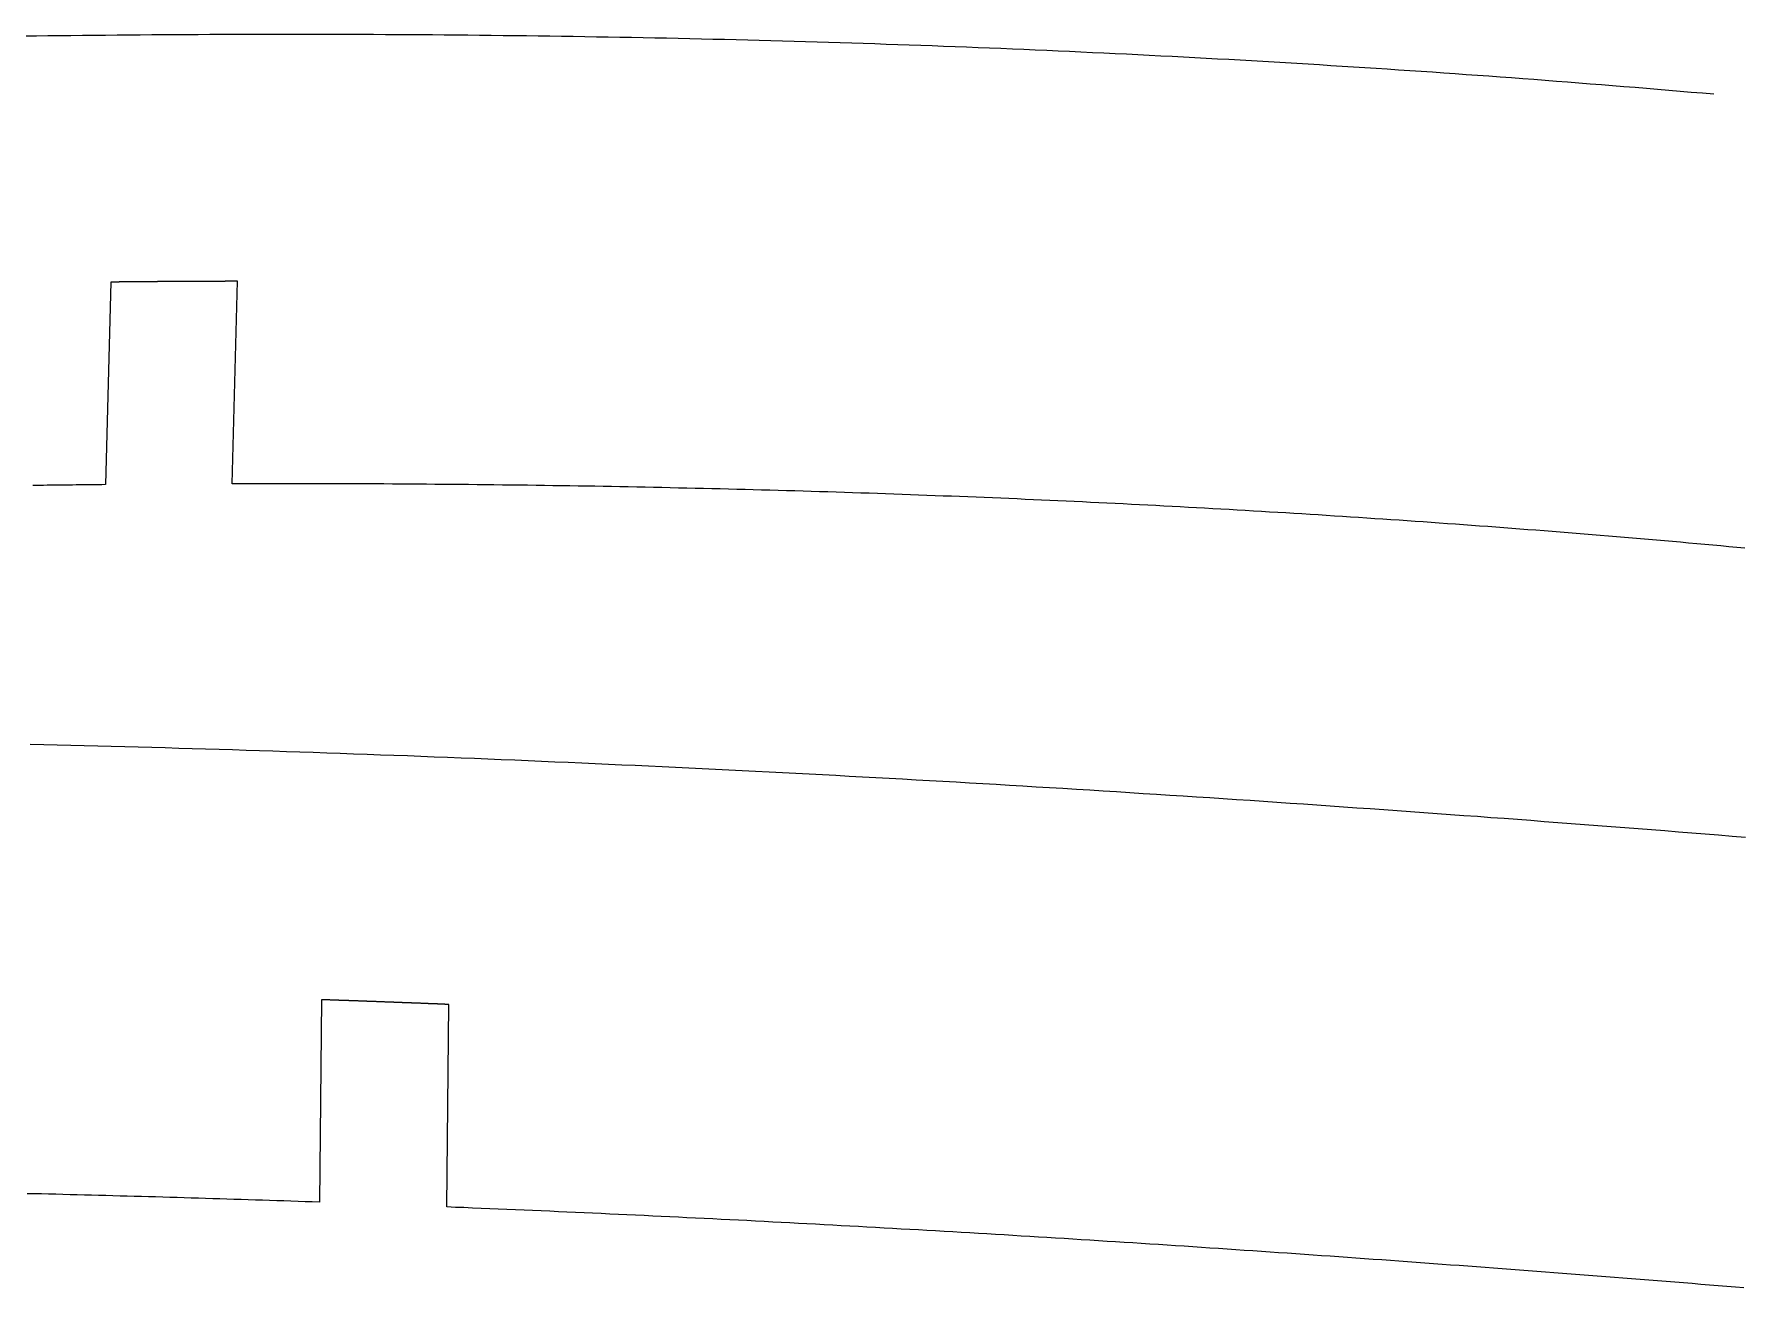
# Model space of a CAD drawing. Extents: x -513 to 387, y 75 to 375.
# Drawn here: x 238.53 to 272.19, y 145.76 to 170.52 of the extents above; entities that cross this region are included whole.
import ezdxf

# ---------------------------------------------------------------- set-up
doc = ezdxf.new("R2010")
doc.units = 0
doc.layers.get('0').update_dxf_attribs({"linetype": 'CONTINUOUS'})

msp = doc.modelspace()

# ---------------------------------------------------------------- linework, layer by layer
for p, q in [((242.44, 161.637), (242.545, 165.637)), ((240.042, 165.622), (239.936, 161.621)), ((244.203, 151.45), (244.16, 147.451)), ((246.675, 147.356), (246.718, 151.356))]:
    msp.add_line(p, q)
for points in [[(238.347, 170.483, 0), (238.574, 170.486, 0), (238.8, 170.489, 0), (239.027, 170.491, 0), (239.254, 170.494, 0), (239.482, 170.496, 0), (239.709, 170.499, 0), (239.937, 170.501, 0), (240.165, 170.503, 0), (240.393, 170.505, 0), (240.621, 170.507, 0), (240.85, 170.509, 0), (241.079, 170.51, 0), (241.308, 170.512, 0), (241.537, 170.513, 0), (241.766, 170.514, 0), (241.996, 170.515, 0), (242.226, 170.516, 0), (242.456, 170.517, 0), (242.686, 170.518, 0), (242.916, 170.518, 0), (243.147, 170.518, 0), (243.377, 170.519, 0), (243.608, 170.519, 0), (243.839, 170.519, 0), (244.071, 170.518, 0), (244.302, 170.518, 0), (244.534, 170.517, 0), (244.766, 170.517, 0), (244.998, 170.516, 0), (245.23, 170.515, 0), (245.463, 170.514, 0), (245.695, 170.513, 0), (245.928, 170.511, 0), (246.161, 170.51, 0), (246.394, 170.508, 0), (246.626, 170.506, 0), (246.859, 170.504, 0), (247.091, 170.502, 0), (247.323, 170.499, 0), (247.555, 170.497, 0), (247.787, 170.494, 0), (248.018, 170.492, 0), (248.25, 170.489, 0), (248.481, 170.486, 0), (248.712, 170.482, 0), (248.943, 170.479, 0), (249.174, 170.476, 0), (249.405, 170.472, 0), (249.635, 170.468, 0), (249.866, 170.464, 0), (250.096, 170.46, 0), (250.326, 170.456, 0), (250.556, 170.451, 0), (250.786, 170.447, 0), (251.015, 170.442, 0), (251.245, 170.437, 0), (251.474, 170.432, 0), (251.704, 170.427, 0), (251.933, 170.421, 0), (252.162, 170.416, 0), (252.391, 170.41, 0), (252.619, 170.405, 0), (252.848, 170.399, 0), (253.076, 170.392, 0), (253.305, 170.386, 0), (253.533, 170.38, 0), (253.761, 170.373, 0), (253.989, 170.366, 0), (254.217, 170.36, 0), (254.444, 170.353, 0), (254.672, 170.345, 0), (254.899, 170.338, 0), (255.127, 170.331, 0), (255.354, 170.323, 0), (255.581, 170.315, 0), (255.808, 170.307, 0), (256.035, 170.299, 0), (256.261, 170.291, 0), (256.488, 170.282, 0), (256.714, 170.274, 0), (256.941, 170.265, 0), (257.167, 170.256, 0), (257.393, 170.247, 0), (257.619, 170.238, 0), (257.845, 170.228, 0), (258.071, 170.219, 0), (258.297, 170.209, 0), (258.523, 170.199, 0), (258.748, 170.189, 0), (258.974, 170.179, 0), (259.199, 170.169, 0), (259.424, 170.158, 0), (259.649, 170.148, 0), (259.874, 170.137, 0), (260.099, 170.126, 0), (260.324, 170.115, 0), (260.549, 170.104, 0), (260.774, 170.092, 0), (260.998, 170.081, 0), (261.223, 170.069, 0), (261.447, 170.057, 0), (261.671, 170.045, 0), (261.896, 170.033, 0), (262.12, 170.021, 0), (262.344, 170.008, 0), (262.568, 169.995, 0), (262.792, 169.983, 0), (263.015, 169.97, 0), (263.239, 169.956, 0), (263.463, 169.943, 0), (263.686, 169.93, 0), (263.91, 169.916, 0), (264.133, 169.902, 0), (264.357, 169.888, 0), (264.58, 169.874, 0), (264.803, 169.86, 0), (265.026, 169.845, 0), (265.249, 169.831, 0), (265.472, 169.816, 0), (265.695, 169.801, 0), (265.918, 169.786, 0), (266.141, 169.771, 0), (266.364, 169.755, 0), (266.587, 169.74, 0), (266.809, 169.724, 0), (267.032, 169.708, 0), (267.254, 169.692, 0), (267.477, 169.676, 0), (267.699, 169.659, 0), (267.922, 169.643, 0), (268.144, 169.626, 0), (268.366, 169.609, 0), (268.588, 169.592, 0), (268.81, 169.575, 0), (269.033, 169.558, 0), (269.255, 169.54, 0), (269.477, 169.522, 0), (269.699, 169.505, 0), (269.92, 169.487, 0), (270.142, 169.468, 0), (270.364, 169.45, 0), (270.586, 169.431, 0), (270.808, 169.413, 0), (271.029, 169.394, 0), (271.251, 169.375, 0), (271.473, 169.356, 0), (271.694, 169.336, 0)], [(242.545, 165.637, 0), (242.537, 165.637, 0), (242.53, 165.637, 0), (242.522, 165.637, 0), (242.514, 165.637, 0), (242.506, 165.637, 0), (242.498, 165.637, 0), (242.49, 165.637, 0), (242.482, 165.637, 0), (242.474, 165.637, 0), (242.467, 165.637, 0), (242.459, 165.637, 0), (242.451, 165.637, 0), (242.443, 165.637, 0), (242.435, 165.637, 0), (242.427, 165.637, 0), (242.419, 165.637, 0), (242.411, 165.637, 0), (242.404, 165.637, 0), (242.396, 165.637, 0), (242.388, 165.637, 0), (242.38, 165.637, 0), (242.372, 165.637, 0), (242.364, 165.637, 0), (242.356, 165.637, 0), (242.348, 165.637, 0), (242.34, 165.637, 0), (242.333, 165.637, 0), (242.325, 165.637, 0), (242.317, 165.637, 0), (242.309, 165.637, 0), (242.301, 165.637, 0), (242.293, 165.636, 0), (242.285, 165.636, 0), (242.277, 165.636, 0), (242.27, 165.636, 0), (242.262, 165.636, 0), (242.254, 165.636, 0), (242.246, 165.636, 0), (242.238, 165.636, 0), (242.23, 165.636, 0), (242.222, 165.636, 0), (242.214, 165.636, 0), (242.207, 165.636, 0), (242.199, 165.636, 0), (242.191, 165.636, 0), (242.183, 165.636, 0), (242.175, 165.636, 0), (242.167, 165.636, 0), (242.159, 165.636, 0), (242.152, 165.636, 0), (242.144, 165.636, 0), (242.136, 165.636, 0), (242.128, 165.636, 0), (242.12, 165.636, 0), (242.112, 165.636, 0), (242.104, 165.636, 0), (242.096, 165.636, 0), (242.089, 165.636, 0), (242.081, 165.636, 0), (242.073, 165.636, 0), (242.065, 165.636, 0), (242.057, 165.636, 0), (242.049, 165.636, 0), (242.041, 165.636, 0), (242.033, 165.636, 0), (242.026, 165.635, 0), (242.018, 165.635, 0), (242.01, 165.635, 0), (242.002, 165.635, 0), (241.994, 165.635, 0), (241.986, 165.635, 0), (241.978, 165.635, 0), (241.971, 165.635, 0), (241.963, 165.635, 0), (241.955, 165.635, 0), (241.947, 165.635, 0), (241.939, 165.635, 0), (241.931, 165.635, 0), (241.923, 165.635, 0), (241.915, 165.635, 0), (241.908, 165.635, 0), (241.9, 165.635, 0), (241.892, 165.635, 0), (241.884, 165.635, 0), (241.876, 165.635, 0), (241.868, 165.635, 0), (241.86, 165.635, 0), (241.853, 165.635, 0), (241.845, 165.635, 0), (241.837, 165.635, 0), (241.829, 165.635, 0), (241.821, 165.635, 0), (241.813, 165.635, 0), (241.805, 165.634, 0), (241.798, 165.634, 0), (241.79, 165.634, 0), (241.782, 165.634, 0), (241.774, 165.634, 0), (241.766, 165.634, 0), (241.758, 165.634, 0), (241.75, 165.634, 0), (241.742, 165.634, 0), (241.735, 165.634, 0), (241.727, 165.634, 0), (241.719, 165.634, 0), (241.711, 165.634, 0), (241.703, 165.634, 0), (241.695, 165.634, 0), (241.687, 165.634, 0), (241.68, 165.634, 0), (241.672, 165.634, 0), (241.664, 165.634, 0), (241.656, 165.634, 0), (241.648, 165.634, 0), (241.64, 165.634, 0), (241.632, 165.634, 0), (241.625, 165.634, 0), (241.617, 165.634, 0), (241.609, 165.633, 0), (241.601, 165.633, 0), (241.593, 165.633, 0), (241.585, 165.633, 0), (241.577, 165.633, 0), (241.57, 165.633, 0), (241.562, 165.633, 0), (241.554, 165.633, 0), (241.546, 165.633, 0), (241.538, 165.633, 0), (241.53, 165.633, 0), (241.522, 165.633, 0), (241.515, 165.633, 0), (241.507, 165.633, 0), (241.499, 165.633, 0), (241.491, 165.633, 0), (241.483, 165.633, 0), (241.475, 165.633, 0), (241.468, 165.633, 0), (241.46, 165.633, 0), (241.452, 165.633, 0), (241.444, 165.633, 0), (241.436, 165.633, 0), (241.428, 165.632, 0), (241.42, 165.632, 0), (241.413, 165.632, 0), (241.405, 165.632, 0), (241.397, 165.632, 0), (241.389, 165.632, 0), (241.381, 165.632, 0), (241.373, 165.632, 0), (241.365, 165.632, 0), (241.358, 165.632, 0), (241.35, 165.632, 0), (241.342, 165.632, 0), (241.334, 165.632, 0), (241.326, 165.632, 0), (241.318, 165.632, 0), (241.311, 165.632, 0), (241.303, 165.632, 0), (241.295, 165.632, 0), (241.287, 165.632, 0), (241.279, 165.632, 0), (241.271, 165.632, 0), (241.263, 165.632, 0), (241.256, 165.631, 0), (241.248, 165.631, 0), (241.24, 165.631, 0), (241.232, 165.631, 0), (241.224, 165.631, 0), (241.216, 165.631, 0), (241.209, 165.631, 0), (241.201, 165.631, 0), (241.193, 165.631, 0), (241.185, 165.631, 0), (241.177, 165.631, 0), (241.169, 165.631, 0), (241.161, 165.631, 0), (241.154, 165.631, 0), (241.146, 165.631, 0), (241.138, 165.631, 0), (241.13, 165.631, 0), (241.122, 165.631, 0), (241.114, 165.631, 0), (241.107, 165.631, 0), (241.099, 165.63, 0), (241.091, 165.63, 0), (241.083, 165.63, 0), (241.075, 165.63, 0), (241.067, 165.63, 0), (241.06, 165.63, 0), (241.052, 165.63, 0), (241.044, 165.63, 0), (241.036, 165.63, 0), (241.028, 165.63, 0), (241.02, 165.63, 0), (241.012, 165.63, 0), (241.005, 165.63, 0), (240.997, 165.63, 0), (240.989, 165.63, 0), (240.981, 165.63, 0), (240.973, 165.63, 0), (240.965, 165.63, 0), (240.958, 165.629, 0), (240.95, 165.629, 0), (240.942, 165.629, 0), (240.934, 165.629, 0), (240.926, 165.629, 0), (240.918, 165.629, 0), (240.911, 165.629, 0), (240.903, 165.629, 0), (240.895, 165.629, 0), (240.887, 165.629, 0), (240.879, 165.629, 0), (240.871, 165.629, 0), (240.864, 165.629, 0), (240.856, 165.629, 0), (240.848, 165.629, 0), (240.84, 165.629, 0), (240.832, 165.629, 0), (240.824, 165.629, 0), (240.817, 165.628, 0), (240.809, 165.628, 0), (240.801, 165.628, 0), (240.793, 165.628, 0), (240.785, 165.628, 0), (240.777, 165.628, 0), (240.77, 165.628, 0), (240.762, 165.628, 0), (240.754, 165.628, 0), (240.746, 165.628, 0), (240.738, 165.628, 0), (240.73, 165.628, 0), (240.723, 165.628, 0), (240.715, 165.628, 0), (240.707, 165.628, 0), (240.699, 165.628, 0), (240.691, 165.628, 0), (240.683, 165.627, 0), (240.676, 165.627, 0), (240.668, 165.627, 0), (240.66, 165.627, 0), (240.652, 165.627, 0), (240.644, 165.627, 0), (240.636, 165.627, 0), (240.629, 165.627, 0), (240.621, 165.627, 0), (240.613, 165.627, 0), (240.605, 165.627, 0), (240.597, 165.627, 0), (240.589, 165.627, 0), (240.582, 165.627, 0), (240.574, 165.627, 0), (240.566, 165.627, 0), (240.558, 165.626, 0), (240.55, 165.626, 0), (240.543, 165.626, 0), (240.535, 165.626, 0), (240.527, 165.626, 0), (240.519, 165.626, 0), (240.511, 165.626, 0), (240.503, 165.626, 0), (240.496, 165.626, 0), (240.488, 165.626, 0), (240.48, 165.626, 0), (240.472, 165.626, 0), (240.464, 165.626, 0), (240.456, 165.626, 0), (240.449, 165.626, 0), (240.441, 165.626, 0), (240.433, 165.625, 0), (240.425, 165.625, 0), (240.417, 165.625, 0), (240.41, 165.625, 0), (240.402, 165.625, 0), (240.394, 165.625, 0), (240.386, 165.625, 0), (240.378, 165.625, 0), (240.37, 165.625, 0), (240.363, 165.625, 0), (240.355, 165.625, 0), (240.347, 165.625, 0), (240.339, 165.625, 0), (240.331, 165.625, 0), (240.323, 165.625, 0), (240.316, 165.624, 0), (240.308, 165.624, 0), (240.3, 165.624, 0), (240.292, 165.624, 0), (240.284, 165.624, 0), (240.277, 165.624, 0), (240.269, 165.624, 0), (240.261, 165.624, 0), (240.253, 165.624, 0), (240.245, 165.624, 0), (240.237, 165.624, 0), (240.23, 165.624, 0), (240.222, 165.624, 0), (240.214, 165.624, 0), (240.206, 165.624, 0), (240.198, 165.623, 0), (240.191, 165.623, 0), (240.183, 165.623, 0), (240.175, 165.623, 0), (240.167, 165.623, 0), (240.159, 165.623, 0), (240.152, 165.623, 0), (240.144, 165.623, 0), (240.136, 165.623, 0), (240.128, 165.623, 0), (240.12, 165.623, 0), (240.112, 165.623, 0), (240.105, 165.623, 0), (240.097, 165.623, 0), (240.089, 165.622, 0), (240.081, 165.622, 0), (240.073, 165.622, 0), (240.066, 165.622, 0), (240.058, 165.622, 0), (240.05, 165.622, 0), (240.042, 165.622, 0)], [(239.936, 161.621, 0), (239.864, 161.62, 0), (239.792, 161.619, 0), (239.72, 161.619, 0), (239.648, 161.618, 0), (239.576, 161.617, 0), (239.504, 161.616, 0), (239.432, 161.616, 0), (239.36, 161.615, 0), (239.288, 161.614, 0), (239.217, 161.613, 0), (239.145, 161.612, 0), (239.073, 161.612, 0), (239.001, 161.611, 0), (238.929, 161.61, 0), (238.857, 161.609, 0), (238.786, 161.608, 0), (238.714, 161.607, 0), (238.642, 161.606, 0), (238.57, 161.605, 0), (238.499, 161.604, 0)], [(272.308, 160.367, 0), (272.15, 160.382, 0), (271.991, 160.396, 0), (271.833, 160.411, 0), (271.675, 160.425, 0), (271.516, 160.439, 0), (271.358, 160.454, 0), (271.199, 160.468, 0), (271.041, 160.482, 0), (270.882, 160.496, 0), (270.724, 160.509, 0), (270.565, 160.523, 0), (270.407, 160.537, 0), (270.248, 160.55, 0), (270.09, 160.564, 0), (269.931, 160.577, 0), (269.773, 160.591, 0), (269.614, 160.604, 0), (269.455, 160.617, 0), (269.297, 160.63, 0), (269.138, 160.643, 0), (268.979, 160.656, 0), (268.82, 160.669, 0), (268.662, 160.681, 0), (268.503, 160.694, 0), (268.344, 160.706, 0), (268.185, 160.719, 0), (268.026, 160.731, 0), (267.867, 160.743, 0), (267.708, 160.756, 0), (267.549, 160.768, 0), (267.39, 160.78, 0), (267.231, 160.792, 0), (267.072, 160.803, 0), (266.913, 160.815, 0), (266.754, 160.827, 0), (266.595, 160.838, 0), (266.436, 160.85, 0), (266.276, 160.861, 0), (266.117, 160.873, 0), (265.958, 160.884, 0), (265.799, 160.895, 0), (265.639, 160.906, 0), (265.48, 160.917, 0), (265.32, 160.928, 0), (265.161, 160.939, 0), (265.001, 160.949, 0), (264.842, 160.96, 0), (264.682, 160.971, 0), (264.523, 160.981, 0), (264.363, 160.991, 0), (264.203, 161.002, 0), (264.043, 161.012, 0), (263.884, 161.022, 0), (263.724, 161.032, 0), (263.564, 161.042, 0), (263.404, 161.052, 0), (263.244, 161.062, 0), (263.084, 161.071, 0), (262.924, 161.081, 0), (262.764, 161.091, 0), (262.604, 161.1, 0), (262.443, 161.109, 0), (262.283, 161.119, 0), (262.123, 161.128, 0), (261.963, 161.137, 0), (261.802, 161.146, 0), (261.642, 161.155, 0), (261.481, 161.164, 0), (261.321, 161.173, 0), (261.16, 161.181, 0), (261, 161.19, 0), (260.839, 161.198, 0), (260.678, 161.207, 0), (260.517, 161.215, 0), (260.357, 161.224, 0), (260.196, 161.232, 0), (260.035, 161.24, 0), (259.874, 161.248, 0), (259.713, 161.256, 0), (259.552, 161.264, 0), (259.39, 161.271, 0), (259.229, 161.279, 0), (259.068, 161.287, 0), (258.907, 161.294, 0), (258.745, 161.302, 0), (258.584, 161.309, 0), (258.422, 161.316, 0), (258.261, 161.324, 0), (258.099, 161.331, 0), (257.937, 161.338, 0), (257.776, 161.345, 0), (257.614, 161.351, 0), (257.452, 161.358, 0), (257.29, 161.365, 0), (257.128, 161.372, 0), (256.966, 161.378, 0), (256.804, 161.385, 0), (256.642, 161.391, 0), (256.48, 161.397, 0), (256.317, 161.403, 0), (256.155, 161.409, 0), (255.992, 161.416, 0), (255.83, 161.421, 0), (255.667, 161.427, 0), (255.505, 161.433, 0), (255.342, 161.439, 0), (255.179, 161.445, 0), (255.016, 161.45, 0), (254.853, 161.456, 0), (254.69, 161.461, 0), (254.527, 161.466, 0), (254.364, 161.471, 0), (254.201, 161.477, 0), (254.038, 161.482, 0), (253.874, 161.487, 0), (253.711, 161.492, 0), (253.547, 161.496, 0), (253.384, 161.501, 0), (253.22, 161.506, 0), (253.057, 161.51, 0), (252.893, 161.515, 0), (252.729, 161.519, 0), (252.565, 161.524, 0), (252.401, 161.528, 0), (252.237, 161.532, 0), (252.073, 161.536, 0), (251.908, 161.54, 0), (251.744, 161.544, 0), (251.58, 161.548, 0), (251.415, 161.552, 0), (251.25, 161.555, 0), (251.086, 161.559, 0), (250.921, 161.562, 0), (250.756, 161.566, 0), (250.591, 161.569, 0), (250.426, 161.572, 0), (250.261, 161.576, 0), (250.096, 161.579, 0), (249.931, 161.582, 0), (249.765, 161.585, 0), (249.6, 161.588, 0), (249.435, 161.591, 0), (249.269, 161.593, 0), (249.103, 161.596, 0), (248.937, 161.598, 0), (248.772, 161.601, 0), (248.606, 161.603, 0), (248.44, 161.606, 0), (248.273, 161.608, 0), (248.107, 161.61, 0), (247.941, 161.612, 0), (247.775, 161.614, 0), (247.608, 161.616, 0), (247.441, 161.618, 0), (247.275, 161.62, 0), (247.108, 161.621, 0), (246.941, 161.623, 0), (246.774, 161.625, 0), (246.607, 161.626, 0), (246.44, 161.627, 0), (246.273, 161.629, 0), (246.105, 161.63, 0), (245.938, 161.631, 0), (245.77, 161.632, 0), (245.603, 161.633, 0), (245.436, 161.634, 0), (245.268, 161.635, 0), (245.101, 161.636, 0), (244.934, 161.636, 0), (244.767, 161.637, 0), (244.6, 161.637, 0), (244.434, 161.638, 0), (244.267, 161.638, 0), (244.1, 161.638, 0), (243.934, 161.639, 0), (243.767, 161.639, 0), (243.601, 161.639, 0), (243.435, 161.639, 0), (243.269, 161.639, 0), (243.103, 161.639, 0), (242.937, 161.638, 0), (242.771, 161.638, 0), (242.605, 161.638, 0), (242.44, 161.637, 0)], [(238.45, 156.496, 0), (238.717, 156.49, 0), (238.984, 156.483, 0), (239.25, 156.477, 0), (239.517, 156.47, 0), (239.784, 156.463, 0), (240.05, 156.456, 0), (240.317, 156.449, 0), (240.583, 156.442, 0), (240.85, 156.435, 0), (241.116, 156.427, 0), (241.382, 156.42, 0), (241.648, 156.412, 0), (241.914, 156.404, 0), (242.18, 156.396, 0), (242.446, 156.388, 0), (242.712, 156.379, 0), (242.978, 156.371, 0), (243.244, 156.362, 0), (243.509, 156.353, 0), (243.775, 156.345, 0), (244.04, 156.336, 0), (244.306, 156.326, 0), (244.571, 156.317, 0), (244.837, 156.308, 0), (245.102, 156.298, 0), (245.367, 156.288, 0), (245.632, 156.279, 0), (245.897, 156.269, 0), (246.163, 156.259, 0), (246.428, 156.248, 0), (246.692, 156.238, 0), (246.957, 156.227, 0), (247.222, 156.217, 0), (247.487, 156.206, 0), (247.752, 156.195, 0), (248.017, 156.184, 0), (248.281, 156.173, 0), (248.546, 156.162, 0), (248.81, 156.15, 0), (249.075, 156.139, 0), (249.34, 156.127, 0), (249.604, 156.115, 0), (249.868, 156.103, 0), (250.133, 156.091, 0), (250.397, 156.079, 0), (250.661, 156.067, 0), (250.926, 156.054, 0), (251.19, 156.042, 0), (251.454, 156.029, 0), (251.718, 156.016, 0), (251.983, 156.003, 0), (252.247, 155.99, 0), (252.511, 155.977, 0), (252.775, 155.964, 0), (253.039, 155.95, 0), (253.303, 155.937, 0), (253.567, 155.923, 0), (253.831, 155.909, 0), (254.095, 155.895, 0), (254.359, 155.881, 0), (254.623, 155.867, 0), (254.887, 155.853, 0), (255.151, 155.838, 0), (255.414, 155.824, 0), (255.678, 155.809, 0), (255.942, 155.794, 0), (256.206, 155.78, 0), (256.47, 155.764, 0), (256.734, 155.749, 0), (256.998, 155.734, 0), (257.261, 155.719, 0), (257.525, 155.703, 0), (257.789, 155.688, 0), (258.053, 155.672, 0), (258.316, 155.656, 0), (258.58, 155.64, 0), (258.844, 155.624, 0), (259.108, 155.608, 0), (259.372, 155.592, 0), (259.635, 155.575, 0), (259.899, 155.559, 0), (260.163, 155.542, 0), (260.427, 155.525, 0), (260.691, 155.508, 0), (260.954, 155.491, 0), (261.218, 155.474, 0), (261.482, 155.457, 0), (261.746, 155.44, 0), (262.01, 155.422, 0), (262.274, 155.405, 0), (262.538, 155.387, 0), (262.801, 155.369, 0), (263.065, 155.352, 0), (263.329, 155.334, 0), (263.593, 155.316, 0), (263.857, 155.297, 0), (264.121, 155.279, 0), (264.385, 155.261, 0), (264.649, 155.242, 0), (264.913, 155.224, 0), (265.177, 155.205, 0), (265.442, 155.186, 0), (265.706, 155.167, 0), (265.97, 155.148, 0), (266.234, 155.129, 0), (266.498, 155.11, 0), (266.763, 155.09, 0), (267.027, 155.071, 0), (267.291, 155.051, 0), (267.556, 155.032, 0), (267.82, 155.012, 0), (268.085, 154.992, 0), (268.349, 154.972, 0), (268.614, 154.952, 0), (268.878, 154.932, 0), (269.143, 154.911, 0), (269.407, 154.891, 0), (269.672, 154.871, 0), (269.937, 154.85, 0), (270.202, 154.829, 0), (270.466, 154.809, 0), (270.731, 154.788, 0), (270.996, 154.767, 0), (271.261, 154.746, 0), (271.526, 154.724, 0), (271.791, 154.703, 0), (272.057, 154.682, 0), (272.322, 154.66, 0)], [(246.718, 151.356, 0), (246.71, 151.356, 0), (246.703, 151.356, 0), (246.695, 151.357, 0), (246.687, 151.357, 0), (246.679, 151.357, 0), (246.671, 151.358, 0), (246.663, 151.358, 0), (246.655, 151.358, 0), (246.647, 151.358, 0), (246.639, 151.359, 0), (246.632, 151.359, 0), (246.624, 151.359, 0), (246.616, 151.36, 0), (246.608, 151.36, 0), (246.6, 151.36, 0), (246.592, 151.361, 0), (246.584, 151.361, 0), (246.576, 151.361, 0), (246.569, 151.362, 0), (246.561, 151.362, 0), (246.553, 151.362, 0), (246.545, 151.363, 0), (246.537, 151.363, 0), (246.529, 151.363, 0), (246.521, 151.363, 0), (246.513, 151.364, 0), (246.506, 151.364, 0), (246.498, 151.364, 0), (246.49, 151.365, 0), (246.482, 151.365, 0), (246.474, 151.365, 0), (246.466, 151.366, 0), (246.458, 151.366, 0), (246.45, 151.366, 0), (246.443, 151.367, 0), (246.435, 151.367, 0), (246.427, 151.367, 0), (246.419, 151.367, 0), (246.411, 151.368, 0), (246.403, 151.368, 0), (246.395, 151.368, 0), (246.387, 151.369, 0), (246.379, 151.369, 0), (246.372, 151.369, 0), (246.364, 151.37, 0), (246.356, 151.37, 0), (246.348, 151.37, 0), (246.34, 151.371, 0), (246.332, 151.371, 0), (246.324, 151.371, 0), (246.316, 151.371, 0), (246.309, 151.372, 0), (246.301, 151.372, 0), (246.293, 151.372, 0), (246.285, 151.373, 0), (246.277, 151.373, 0), (246.269, 151.373, 0), (246.261, 151.374, 0), (246.253, 151.374, 0), (246.246, 151.374, 0), (246.238, 151.375, 0), (246.23, 151.375, 0), (246.222, 151.375, 0), (246.214, 151.375, 0), (246.206, 151.376, 0), (246.198, 151.376, 0), (246.19, 151.376, 0), (246.182, 151.377, 0), (246.175, 151.377, 0), (246.167, 151.377, 0), (246.159, 151.378, 0), (246.151, 151.378, 0), (246.143, 151.378, 0), (246.135, 151.379, 0), (246.127, 151.379, 0), (246.119, 151.379, 0), (246.112, 151.379, 0), (246.104, 151.38, 0), (246.096, 151.38, 0), (246.088, 151.38, 0), (246.08, 151.381, 0), (246.072, 151.381, 0), (246.064, 151.381, 0), (246.056, 151.382, 0), (246.048, 151.382, 0), (246.041, 151.382, 0), (246.033, 151.382, 0), (246.025, 151.383, 0), (246.017, 151.383, 0), (246.009, 151.383, 0), (246.001, 151.384, 0), (245.993, 151.384, 0), (245.985, 151.384, 0), (245.978, 151.385, 0), (245.97, 151.385, 0), (245.962, 151.385, 0), (245.954, 151.385, 0), (245.946, 151.386, 0), (245.938, 151.386, 0), (245.93, 151.386, 0), (245.922, 151.387, 0), (245.915, 151.387, 0), (245.907, 151.387, 0), (245.899, 151.388, 0), (245.891, 151.388, 0), (245.883, 151.388, 0), (245.875, 151.388, 0), (245.867, 151.389, 0), (245.859, 151.389, 0), (245.851, 151.389, 0), (245.844, 151.39, 0), (245.836, 151.39, 0), (245.828, 151.39, 0), (245.82, 151.391, 0), (245.812, 151.391, 0), (245.804, 151.391, 0), (245.796, 151.392, 0), (245.788, 151.392, 0), (245.781, 151.392, 0), (245.773, 151.392, 0), (245.765, 151.393, 0), (245.757, 151.393, 0), (245.749, 151.393, 0), (245.741, 151.394, 0), (245.733, 151.394, 0), (245.725, 151.394, 0), (245.717, 151.394, 0), (245.71, 151.395, 0), (245.702, 151.395, 0), (245.694, 151.395, 0), (245.686, 151.396, 0), (245.678, 151.396, 0), (245.67, 151.396, 0), (245.662, 151.397, 0), (245.654, 151.397, 0), (245.647, 151.397, 0), (245.639, 151.397, 0), (245.631, 151.398, 0), (245.623, 151.398, 0), (245.615, 151.398, 0), (245.607, 151.399, 0), (245.599, 151.399, 0), (245.591, 151.399, 0), (245.583, 151.4, 0), (245.576, 151.4, 0), (245.568, 151.4, 0), (245.56, 151.4, 0), (245.552, 151.401, 0), (245.544, 151.401, 0), (245.536, 151.401, 0), (245.528, 151.402, 0), (245.52, 151.402, 0), (245.513, 151.402, 0), (245.505, 151.403, 0), (245.497, 151.403, 0), (245.489, 151.403, 0), (245.481, 151.403, 0), (245.473, 151.404, 0), (245.465, 151.404, 0), (245.457, 151.404, 0), (245.449, 151.405, 0), (245.442, 151.405, 0), (245.434, 151.405, 0), (245.426, 151.405, 0), (245.418, 151.406, 0), (245.41, 151.406, 0), (245.402, 151.406, 0), (245.394, 151.407, 0), (245.386, 151.407, 0), (245.378, 151.407, 0), (245.371, 151.408, 0), (245.363, 151.408, 0), (245.355, 151.408, 0), (245.347, 151.408, 0), (245.339, 151.409, 0), (245.331, 151.409, 0), (245.323, 151.409, 0), (245.315, 151.41, 0), (245.308, 151.41, 0), (245.3, 151.41, 0), (245.292, 151.41, 0), (245.284, 151.411, 0), (245.276, 151.411, 0), (245.268, 151.411, 0), (245.26, 151.412, 0), (245.252, 151.412, 0), (245.244, 151.412, 0), (245.237, 151.412, 0), (245.229, 151.413, 0), (245.221, 151.413, 0), (245.213, 151.413, 0), (245.205, 151.414, 0), (245.197, 151.414, 0), (245.189, 151.414, 0), (245.181, 151.415, 0), (245.173, 151.415, 0), (245.166, 151.415, 0), (245.158, 151.415, 0), (245.15, 151.416, 0), (245.142, 151.416, 0), (245.134, 151.416, 0), (245.126, 151.417, 0), (245.118, 151.417, 0), (245.11, 151.417, 0), (245.102, 151.417, 0), (245.095, 151.418, 0), (245.087, 151.418, 0), (245.079, 151.418, 0), (245.071, 151.419, 0), (245.063, 151.419, 0), (245.055, 151.419, 0), (245.047, 151.419, 0), (245.039, 151.42, 0), (245.032, 151.42, 0), (245.024, 151.42, 0), (245.016, 151.421, 0), (245.008, 151.421, 0), (245, 151.421, 0), (244.992, 151.421, 0), (244.984, 151.422, 0), (244.976, 151.422, 0), (244.968, 151.422, 0), (244.961, 151.423, 0), (244.953, 151.423, 0), (244.945, 151.423, 0), (244.937, 151.423, 0), (244.929, 151.424, 0), (244.921, 151.424, 0), (244.913, 151.424, 0), (244.905, 151.425, 0), (244.897, 151.425, 0), (244.89, 151.425, 0), (244.882, 151.425, 0), (244.874, 151.426, 0), (244.866, 151.426, 0), (244.858, 151.426, 0), (244.85, 151.427, 0), (244.842, 151.427, 0), (244.834, 151.427, 0), (244.826, 151.427, 0), (244.819, 151.428, 0), (244.811, 151.428, 0), (244.803, 151.428, 0), (244.795, 151.429, 0), (244.787, 151.429, 0), (244.779, 151.429, 0), (244.771, 151.429, 0), (244.763, 151.43, 0), (244.755, 151.43, 0), (244.748, 151.43, 0), (244.74, 151.431, 0), (244.732, 151.431, 0), (244.724, 151.431, 0), (244.716, 151.431, 0), (244.708, 151.432, 0), (244.7, 151.432, 0), (244.692, 151.432, 0), (244.684, 151.433, 0), (244.677, 151.433, 0), (244.669, 151.433, 0), (244.661, 151.433, 0), (244.653, 151.434, 0), (244.645, 151.434, 0), (244.637, 151.434, 0), (244.629, 151.435, 0), (244.621, 151.435, 0), (244.613, 151.435, 0), (244.606, 151.435, 0), (244.598, 151.436, 0), (244.59, 151.436, 0), (244.582, 151.436, 0), (244.574, 151.436, 0), (244.566, 151.437, 0), (244.558, 151.437, 0), (244.55, 151.437, 0), (244.542, 151.438, 0), (244.535, 151.438, 0), (244.527, 151.438, 0), (244.519, 151.438, 0), (244.511, 151.439, 0), (244.503, 151.439, 0), (244.495, 151.439, 0), (244.487, 151.44, 0), (244.479, 151.44, 0), (244.471, 151.44, 0), (244.464, 151.44, 0), (244.456, 151.441, 0), (244.448, 151.441, 0), (244.44, 151.441, 0), (244.432, 151.442, 0), (244.424, 151.442, 0), (244.416, 151.442, 0), (244.408, 151.442, 0), (244.4, 151.443, 0), (244.393, 151.443, 0), (244.385, 151.443, 0), (244.377, 151.443, 0), (244.369, 151.444, 0), (244.361, 151.444, 0), (244.353, 151.444, 0), (244.345, 151.445, 0), (244.337, 151.445, 0), (244.329, 151.445, 0), (244.322, 151.445, 0), (244.314, 151.446, 0), (244.306, 151.446, 0), (244.298, 151.446, 0), (244.29, 151.447, 0), (244.282, 151.447, 0), (244.274, 151.447, 0), (244.266, 151.447, 0), (244.258, 151.448, 0), (244.251, 151.448, 0), (244.243, 151.448, 0), (244.235, 151.448, 0), (244.227, 151.449, 0), (244.219, 151.449, 0), (244.211, 151.449, 0), (244.203, 151.45, 0)], [(244.16, 147.451, 0), (244.02, 147.456, 0), (243.879, 147.46, 0), (243.739, 147.465, 0), (243.598, 147.47, 0), (243.458, 147.475, 0), (243.317, 147.48, 0), (243.177, 147.484, 0), (243.037, 147.489, 0), (242.896, 147.493, 0), (242.756, 147.498, 0), (242.615, 147.502, 0), (242.474, 147.507, 0), (242.334, 147.511, 0), (242.193, 147.516, 0), (242.053, 147.52, 0), (241.912, 147.524, 0), (241.772, 147.529, 0), (241.631, 147.533, 0), (241.49, 147.537, 0), (241.35, 147.541, 0), (241.209, 147.545, 0), (241.068, 147.55, 0), (240.927, 147.554, 0), (240.787, 147.558, 0), (240.646, 147.562, 0), (240.505, 147.565, 0), (240.364, 147.569, 0), (240.223, 147.573, 0), (240.083, 147.577, 0), (239.942, 147.581, 0), (239.801, 147.584, 0), (239.66, 147.588, 0), (239.519, 147.592, 0), (239.378, 147.595, 0), (239.237, 147.599, 0), (239.096, 147.602, 0), (238.955, 147.606, 0), (238.814, 147.609, 0), (238.673, 147.613, 0), (238.532, 147.616, 0), (238.391, 147.619, 0)], [(272.292, 145.758, 0), (272.122, 145.772, 0), (271.951, 145.786, 0), (271.78, 145.8, 0), (271.609, 145.814, 0), (271.438, 145.828, 0), (271.268, 145.842, 0), (271.097, 145.855, 0), (270.926, 145.869, 0), (270.756, 145.883, 0), (270.585, 145.896, 0), (270.415, 145.91, 0), (270.244, 145.923, 0), (270.074, 145.937, 0), (269.903, 145.95, 0), (269.733, 145.964, 0), (269.562, 145.977, 0), (269.392, 145.99, 0), (269.221, 146.004, 0), (269.051, 146.017, 0), (268.881, 146.03, 0), (268.711, 146.043, 0), (268.54, 146.056, 0), (268.37, 146.07, 0), (268.2, 146.083, 0), (268.03, 146.096, 0), (267.859, 146.108, 0), (267.689, 146.121, 0), (267.519, 146.134, 0), (267.349, 146.147, 0), (267.179, 146.16, 0), (267.009, 146.173, 0), (266.839, 146.185, 0), (266.669, 146.198, 0), (266.499, 146.21, 0), (266.329, 146.223, 0), (266.159, 146.236, 0), (265.989, 146.248, 0), (265.819, 146.26, 0), (265.649, 146.273, 0), (265.479, 146.285, 0), (265.31, 146.297, 0), (265.14, 146.31, 0), (264.97, 146.322, 0), (264.8, 146.334, 0), (264.63, 146.346, 0), (264.461, 146.358, 0), (264.291, 146.37, 0), (264.121, 146.382, 0), (263.951, 146.394, 0), (263.782, 146.406, 0), (263.612, 146.418, 0), (263.442, 146.43, 0), (263.273, 146.441, 0), (263.103, 146.453, 0), (262.934, 146.465, 0), (262.764, 146.476, 0), (262.594, 146.488, 0), (262.425, 146.499, 0), (262.255, 146.511, 0), (262.086, 146.522, 0), (261.916, 146.534, 0), (261.747, 146.545, 0), (261.577, 146.556, 0), (261.408, 146.568, 0), (261.238, 146.579, 0), (261.069, 146.59, 0), (260.899, 146.601, 0), (260.73, 146.612, 0), (260.561, 146.623, 0), (260.391, 146.634, 0), (260.222, 146.645, 0), (260.052, 146.656, 0), (259.883, 146.667, 0), (259.714, 146.677, 0), (259.544, 146.688, 0), (259.375, 146.699, 0), (259.206, 146.71, 0), (259.036, 146.72, 0), (258.867, 146.731, 0), (258.698, 146.741, 0), (258.528, 146.752, 0), (258.359, 146.762, 0), (258.19, 146.772, 0), (258.02, 146.783, 0), (257.851, 146.793, 0), (257.682, 146.803, 0), (257.512, 146.813, 0), (257.343, 146.823, 0), (257.174, 146.833, 0), (257.005, 146.843, 0), (256.835, 146.853, 0), (256.666, 146.863, 0), (256.497, 146.873, 0), (256.328, 146.883, 0), (256.158, 146.893, 0), (255.989, 146.902, 0), (255.82, 146.912, 0), (255.651, 146.921, 0), (255.481, 146.931, 0), (255.312, 146.941, 0), (255.143, 146.95, 0), (254.974, 146.959, 0), (254.804, 146.969, 0), (254.635, 146.978, 0), (254.466, 146.987, 0), (254.297, 146.996, 0), (254.128, 147.006, 0), (253.958, 147.015, 0), (253.789, 147.024, 0), (253.62, 147.033, 0), (253.451, 147.042, 0), (253.281, 147.051, 0), (253.112, 147.059, 0), (252.943, 147.068, 0), (252.774, 147.077, 0), (252.604, 147.086, 0), (252.435, 147.094, 0), (252.266, 147.103, 0), (252.096, 147.111, 0), (251.927, 147.12, 0), (251.758, 147.128, 0), (251.589, 147.137, 0), (251.419, 147.145, 0), (251.25, 147.153, 0), (251.081, 147.161, 0), (250.911, 147.17, 0), (250.742, 147.178, 0), (250.573, 147.186, 0), (250.403, 147.194, 0), (250.234, 147.202, 0), (250.065, 147.21, 0), (249.895, 147.217, 0), (249.726, 147.225, 0), (249.556, 147.233, 0), (249.387, 147.241, 0), (249.218, 147.248, 0), (249.048, 147.256, 0), (248.879, 147.263, 0), (248.709, 147.271, 0), (248.54, 147.278, 0), (248.37, 147.286, 0), (248.201, 147.293, 0), (248.031, 147.3, 0), (247.862, 147.307, 0), (247.692, 147.315, 0), (247.523, 147.322, 0), (247.353, 147.329, 0), (247.184, 147.336, 0), (247.014, 147.343, 0), (246.845, 147.349, 0), (246.675, 147.356, 0)]]:
    msp.add_polyline3d(points)

doc.saveas('drawing.dxf')
